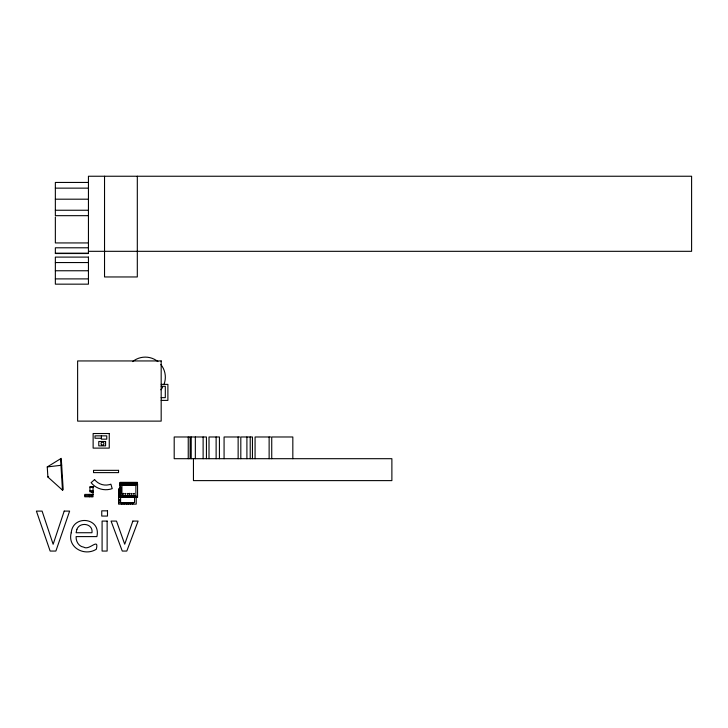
<?xml version="1.0" encoding="UTF-8"?>
<svg xmlns="http://www.w3.org/2000/svg" width="728" height="728" viewBox="0 0 728 728"><rect width="100%" height="100%" fill="white"/><g stroke="black" fill="none" stroke-linecap="round" stroke-linejoin="round"><path stroke-width="1.09" d="M121.176 488.142L120.411 487.596L120.411 488.433M121.276 490.799L120.511 490.09L120.238 491.063M121.303 490.772L120.675 491.236L120.047 490.772M121.112 491.063L121.185 489.953M122.686 496.023C121.776 497.415 124.706 497.042 123.442 495.932M129.193 496.023C128.283 497.415 131.213 497.042 129.948 495.932M131.422 496.096L131.786 496.924L132.159 496.096M133.661 496.096L134.034 496.924L134.398 496.096M47.256 466.939L61.252 458.349L63.2 489.726L62.49 490.153L47.884 477.013L47.256 466.939L61.68 465.219M47.884 477.013L48.594 476.576M120.511 485.312L120.366 486.386L121.212 485.585M120.484 488.515C123.259 487.624 118.473 486.613 120.539 488.488M120.484 489.78L120.075 490.799M120.511 492.656C118.983 493.411 121.713 494.512 121.212 492.929M101.41 435.854L101.41 439.157L106.761 439.157L106.761 435.854L94.995 435.863L94.995 438.238L101.41 438.238M88.443 182.446L55.355 182.446L55.355 215.67L88.443 215.67M55.355 188.143L88.443 188.143M55.355 199.19L88.443 199.19M55.355 210.246L88.443 210.246M88.443 242.934L55.355 242.934L55.355 217.035M88.443 247.793L55.355 247.793L55.355 253.535L88.443 253.535L88.443 176.24L691.6 176.24L691.6 251.315L88.443 251.315M55.355 253.189L88.443 253.189M55.355 262.553L88.443 262.553M55.355 270.761L88.443 270.761M55.355 278.897L88.443 278.897M161.179 384.375L167.895 384.375L167.895 400.4L161.179 400.4M161.179 386.286L165.311 386.286L165.311 397.661L161.179 397.661M189.844 436.982L174.192 436.982L174.192 458.695L189.844 458.695M239.739 436.982L224.078 436.982L224.078 458.695M270.734 436.982L255.073 436.982L255.073 458.695M120.111 482.782L137.374 482.782M121.185 483.519L137.374 483.519M119.874 484.302L137.556 484.302M121.922 485.367L135.881 485.367M93.038 487.005L93.766 486.795L89.935 486.795L89.935 491.819L93.384 491.819L93.384 492.328L91.364 492.328L91.364 491.3L93.038 491.3M89.935 487.087L93.038 487.087M120.957 488.543L118.791 488.543L118.791 489.789L120.957 489.789M120.766 490.171L118.555 490.171L118.555 504.131L136.236 504.131L136.236 496.614M89.935 490.909L93.038 490.909M93.038 494.403L84.757 494.403L84.757 496.778L93.038 496.778L93.038 486.795M84.757 495.641L91.974 495.641M121.922 495.622L135.881 495.622M119.874 497.051L137.556 497.051M60.542 458.776L62.49 490.153M292.829 458.695L292.829 436.982L271.735 436.982L271.735 458.695M269.132 436.982L269.132 458.695M252.452 458.695L252.452 436.982L240.813 436.982L240.813 458.695M250.214 436.982L250.214 458.695M246.901 436.982L246.901 458.695M238.138 436.982L238.138 458.695M219.428 458.695L219.428 436.982L209.009 436.982L209.009 458.695M216.125 436.982L216.125 458.695M206.434 458.695L206.434 436.982L190.126 436.982L190.126 458.695L391.882 458.695L391.882 480.616L193.448 480.616L193.448 458.695M203.121 436.982L203.121 458.695M195.341 436.982L195.341 458.695M191.218 436.982L191.218 458.695M188.243 436.982L188.243 458.695M137.374 483.947L137.374 482.355L120.111 482.355L120.111 483.947M137.31 176.24L137.31 276.959L104.532 276.959L104.532 176.24M134.562 496.978L134.562 502.611L120.602 502.611L120.602 496.978M91.974 494.403L91.974 496.778M89.489 494.403L89.489 496.778M160.87 364.546A20.056 20.056 0 0 1 164.009 384.357M162.653 387.205A20.056 20.056 0 0 1 160.87 389.799M132.651 361.589A20.056 20.056 0 0 1 157.903 361.589M71.226 532.769C67.14 547.583 84.603 556.738 96.323 549.231C99.226 536.991 89.344 550.85 83.82 547.183C78.742 546.573 75.803 541.386 76.112 536.6L96.888 536.6C101.347 517.553 72.873 514.277 71.226 532.769M118.755 492.064C119.519 494.439 120.602 490.399 118.755 492.064M118.855 494.376C119.492 496.35 120.393 492.983 118.855 494.376M118.655 496.896C119.547 499.663 120.812 494.94 118.655 496.896M118.755 499.89C119.519 502.256 120.602 498.216 118.755 499.89M118.855 502.265C119.492 504.24 120.393 500.873 118.855 502.265M121.212 503.312C121.976 505.687 123.059 501.647 121.212 503.312M123.623 503.339C124.261 505.314 125.161 501.947 123.623 503.339M125.971 503.339C126.608 505.314 127.509 501.947 125.971 503.339M127.719 503.312C128.483 505.687 129.566 501.647 127.719 503.312M129.975 503.339C130.612 505.314 131.513 501.947 129.975 503.339M132.214 503.339C132.851 505.314 133.752 501.947 132.214 503.339M120.075 483.155C120.848 485.394 121.904 481.572 120.075 483.155M120.175 485.321C120.821 487.187 121.703 484.002 120.175 485.321M120.175 492.729C120.821 494.594 121.703 491.409 120.175 492.729M120.175 495.295C120.821 497.16 121.703 493.975 120.175 495.295M122.532 493.711C123.305 495.95 124.361 492.128 122.532 493.711M124.943 493.739C125.589 495.604 126.463 492.419 124.943 493.739M124.943 496.305C125.553 498.18 126.508 494.985 124.943 496.305M127.291 493.739C127.937 495.604 128.82 492.419 127.291 493.739M127.291 496.305C127.937 498.17 128.82 494.985 127.291 496.305M129.038 493.711C129.812 495.95 130.867 492.128 129.038 493.711M131.295 493.739C131.941 495.604 132.814 492.419 131.295 493.739M133.533 493.739C134.179 495.604 135.053 492.419 133.533 493.739M76.868 529.393L76.112 532.732L91.974 532.732C93.43 523.514 79.734 521.412 76.868 529.393M64.201 511.101L53.144 544.271L42.087 511.101L36.4 511.101L50.141 551.06L55.883 551.06L69.624 511.101L64.201 511.101M132.842 521.084L124.716 544.216L116.498 521.084L111.056 521.084L122.268 551.06L126.808 551.06L138.102 521.084L132.842 521.084M94.585 479.588L91.118 482.673A18.846 18.846 0 0 0 112.221 488.615L110.874 484.184L109.246 484.675A14.205 14.205 0 0 1 95.714 480.871L94.585 479.588M88.443 257.102L55.355 257.102L55.355 284.157L88.443 284.157L88.443 257.102M161.179 360.942L77.623 360.942L77.623 421.121L161.179 421.121L161.179 360.942M109.255 433.524L93.129 433.524L93.129 448.111L109.255 448.111L109.255 433.524M105.596 441.505L98.771 441.505L98.771 445.855L105.596 445.855L105.596 441.505M118.555 470.343L93.53 470.343L93.53 472.618L118.555 472.618L118.555 470.343M137.556 483.947L119.874 483.947L119.874 497.406L137.556 497.406L137.556 483.947M135.881 485.048L121.922 485.048L121.922 495.95L135.881 495.95L135.881 485.048M107.489 510.838L101.747 510.838L101.747 516.07L107.489 516.07L107.489 510.838M107.134 521.084L102.093 521.084L102.093 551.06L107.134 551.06L107.134 521.084M101.492 444.671A1.447 1.447 0 0 0 103.904 443.98A1.447 1.447 0 0 0 102.102 442.233A1.447 1.447 0 0 0 101.492 444.671"/></g></svg>
